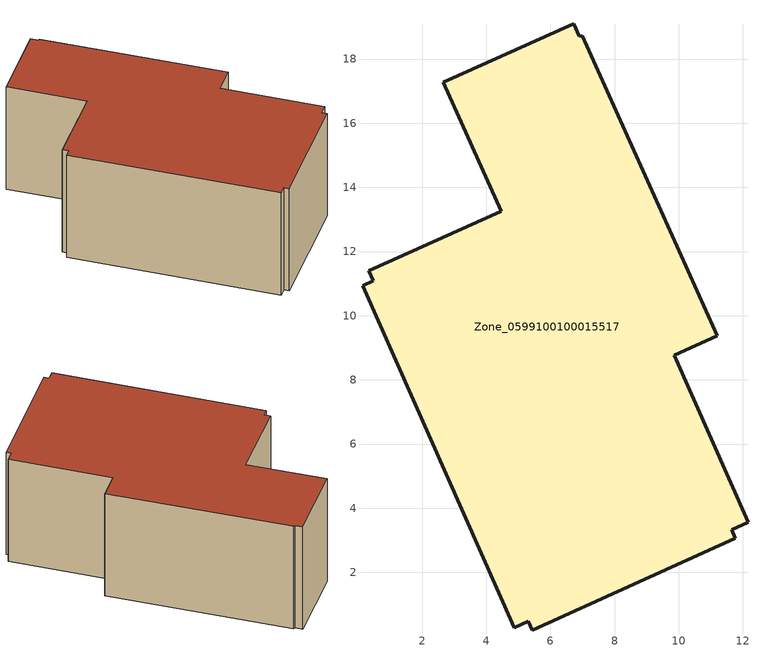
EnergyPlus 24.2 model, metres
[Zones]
Zone_0599100100015517
 floor ground (C_G): 5.43,0.19 5.3,0.47 4.88,0.28 0.14,10.94 0.48,11.09 0.34,11.41 4.47,13.26 2.67,17.28 6.72,19.1 6.9,18.71 6.99,18.73 11.19,9.37 9.85,8.77 12.16,3.56 11.65,3.33 11.77,3.07 z0
 wall outside (C_F): 6.72,19.1 2.67,17.28 4.47,13.26 0.34,11.41 0.48,11.09 0.14,10.94 4.88,0.28 5.3,0.47 5.43,0.19 11.77,3.07 11.65,3.33 12.16,3.56 9.85,8.77 11.19,9.37 6.99,18.73 6.9,18.71 6.72,19.1 z0:6.55
 roof outside (C_R): 4.88,0.28 5.3,0.47 5.43,0.19 11.77,3.07 11.65,3.33 12.16,3.56 9.85,8.77 11.19,9.37 6.99,18.73 6.9,18.71 6.72,19.1 2.67,17.28 4.47,13.26 0.34,11.41 0.48,11.09 0.14,10.94 z6.55
[BUILDING]
Pand.0599100100015517: North Axis=0; Terrain=City; Loads Convergence Tolerance Value=0.04; Temperature Convergence Tolerance Value=0.4; Solar Distribution=FullExterior; Maximum Number of Warmup Days=25; Minimum Number of Warmup Days=1
[Site:Location]
Rotterdam.The.Hague.AP_ZH_NLD Design_Conditions: Latitude=51.96; Longitude=4.45; Time Zone=1; Elevation=-4.5
[SITE:GROUNDTEMPERATURE:BUILDINGSURFACE]
18, 18, 18, 18, 18, 18, 18, 18, 18, 18, 18, 18
[MATERIAL] Thermal Absorptance=0.9; Solar Absorptance=0.7; Visible Absorptance=0.7
Name | Roughness | Thickness | Conductivity | Density | Specific Heat
G.D.2015-2018 | MediumSmooth | 0.15 | 0.0428571 | 540 | 1210
F.D.2015-2018 | Rough | 0.3 | 0.0666667 | 1920 | 840
R.D.2015-2018 | MediumRough | 0.2 | 0.0333333 | 1500 | 1000
[CONSTRUCTION]
C_G: G.D.2015-2018
C_F: F.D.2015-2018
C_R: R.D.2015-2018
[ZONE]
Zone_0599100100015517: Type=1; Multiplier=1; Ceiling Height=Autocalculate; Volume=Autocalculate; Floor Area=autocalculate; Part of Total Floor Area=Yes
[ZONEINFILTRATION:DESIGNFLOWRATE]
Infil_Zone_0599100100015517: Zone or ZoneList or Space or SpaceList=Zone_0599100100015517; Schedule=AlwaysOn; Design Flow Rate Calculation Method=Flow/Area; Flow Rate per Floor Area=0.0021; Constant Term Coefficient=1; Temperature Term Coefficient=0; Velocity Term Coefficient=0; Velocity Squared Term Coefficient=0
[HVACTEMPLATE:ZONE:IDEALLOADSAIRSYSTEM]
Zone_0599100100015517: Maximum Heating Supply Air Temperature=50; Minimum Cooling Supply Air Temperature=13; Maximum Heating Supply Air Humidity Ratio=0.0156; Minimum Cooling Supply Air Humidity Ratio=0.0077; Heating Limit=NoLimit; Cooling Limit=NoLimit; Dehumidification Control Type=ConstantSensibleHeatRatio; Cooling Sensible Heat Ratio=0.7; Dehumidification Setpoint=60; Humidification Control Type=None; Humidification Setpoint=30; Outdoor Air Method=None; Outdoor Air Flow Rate per Person=0.00944; Outdoor Air Flow Rate per Zone Floor Area=0; Outdoor Air Flow Rate per Zone=0; Demand Controlled Ventilation Type=None; Outdoor Air Economizer Type=NoEconomizer; Heat Recovery Type=None; Sensible Heat Recovery Effectiveness=0.7; Latent Heat Recovery Effectiveness=0.65
[ZONECONTROL:THERMOSTAT]
ThermostatControl_Zone_0599100100015517: Zone or ZoneList=Zone_0599100100015517; Control Type Schedule=DualSetpointControlType; Control 1=Thermostat_Zone_0599100100015517; Temperature Difference Between Cutout And Setpoint=0
[THERMOSTATSETPOINT:DUALSETPOINT]
Thermostat_Zone_0599100100015517: Heating Setpoint Temperature Schedule=HeatingSetpoint_Zone_0599100100015517; Cooling Setpoint Temperature Schedule=CoolingSetpoint_Zone_0599100100015517
[SCHEDULE:COMPACT]
HeatingSetpoint_Zone_0599100100015517: Through: 12/31, For: AllDays, Until: 24:00, 21
CoolingSetpoint_Zone_0599100100015517: Through: 12/31, For: AllDays, Until: 24:00, 24
DualSetpointControlType: Through: 12/31, For: AllDays, Until: 24:00, 4
AlwaysOn: Through: 12/31, For: AllDays, Until: 24:00, 1
